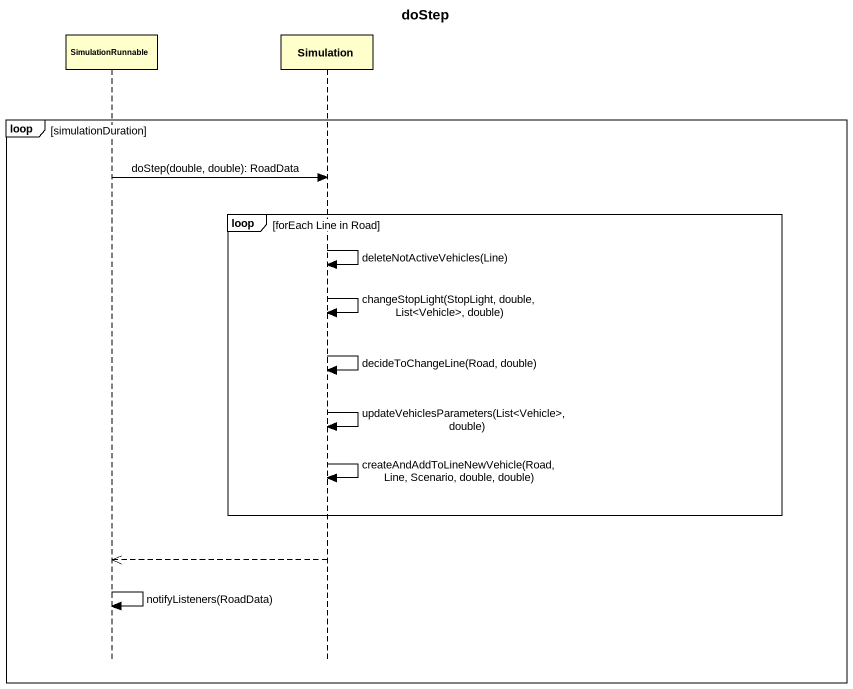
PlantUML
@startuml
title doStep
hide footbox
participant SimulationRunnable
participant Simulation

loop simulationDuration
  SimulationRunnable -> Simulation : doStep(double, double): RoadData
  loop forEach Line in Road
    Simulation -> Simulation : deleteNotActiveVehicles(Line)
    Simulation -> Simulation : changeStopLight(StopLight, double, List<Vehicle>, double)
    Simulation -> Simulation : decideToChangeLine(Road, double)
    Simulation -> Simulation : updateVehiclesParameters(List<Vehicle>, double)
    Simulation -> Simulation : createAndAddToLineNewVehicle(Road, Line, Scenario, double, double)
  end
  Simulation -->> SimulationRunnable
  SimulationRunnable -> SimulationRunnable : notifyListeners(RoadData)
end
@enduml
